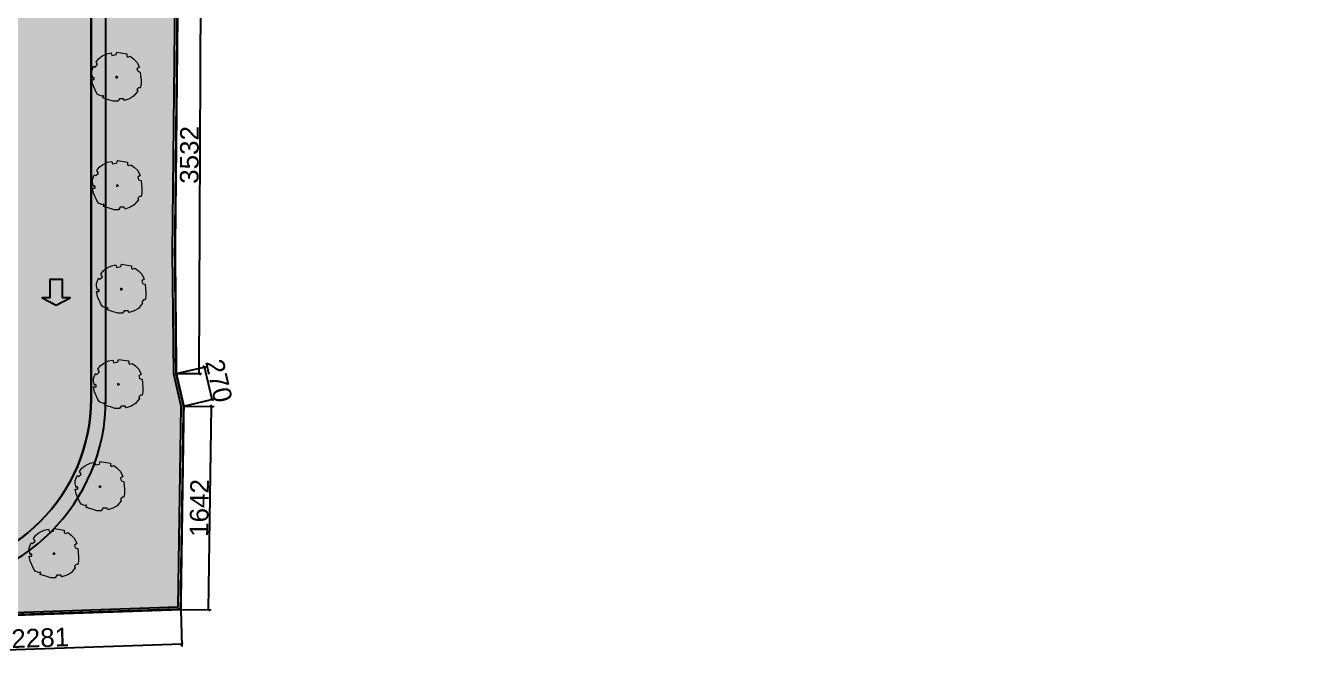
# Model space of a CAD drawing. Header units: inches. Extents: x 139 to 559, y -1 to 295.
# Drawn here: x 388.9 to 492.4, y 111.8 to 163.4 of the extents above; entities that cross this region are included whole.
import ezdxf

# ---------------------------------------------------------------- set-up
doc = ezdxf.new("R2010")
doc.units = ezdxf.units.IN
doc.header["$MEASUREMENT"] = 0
doc.layers.get('defpoints').update_dxf_attribs({"color": 1})
for name, color, linetype, lineweight in [('ARSIR', 31, 'Continuous', 5), ('ARSIR BETON', 8, 'Continuous', 5), ('ARSIR KOLOM', 8, 'Continuous', 13), ('DINDING2', 146, 'Continuous', 5), ('POHON', 98, 'Continuous', 5), ('RUMPUT', 93, 'Continuous', 0), ('u', 6, 'Continuous', 20)]:
    doc.layers.add(name, color=color, linetype=linetype, lineweight=lineweight)
for name, color, linetype in [('batas', 6, 'Continuous'), ('dinding', 3, 'Continuous'), ('LANTAI', 57, 'Continuous')]:
    doc.layers.add(name, color=color, linetype=linetype)
doc.styles.get("Standard").update_dxf_attribs({"font": 'arial.ttf'})
doc.dimstyles.new('sk-100 (SITE)', dxfattribs={"dimtxt": 1.5, "dimasz": 0.2, "dimexe": 0.2, "dimexo": 0, "dimgap": 0.1, "dimtad": 1, "dimdec": 0, "dimlfac": 100, "dimzin": 0, "dimdsep": 46, "dimtxsty": 'Standard', "dimblk": 'OBLIQUE', "dimcen": 0.09, "dimadec": 0, "dimazin": 0, "dimtfac": 1, "dimtdec": 0, "dimtofl": 0, "dimtmove": 0, "dimatfit": 3, "dimldrblk": 'OBLIQUE', "dimfxl": 1, "dimtolj": 1, "dimtzin": 0, "dimarcsym": 0})

# ---------------------------------------------------------------- blocks, each defined once
blk = doc.blocks.new('PHN-1')
at = {"linetype": 'Continuous'}
for points in [[(886.64, -157.76), (886.91, -158.37), (886.98, -158.77), (886.78, -158.77), (886.78, -158.9), (886.84, -158.97), (886.91, -158.9), (886.98, -159.24), (886.98, -159.44), (886.84, -159.85), (886.71, -159.78), (886.51, -159.98), (886.64, -160.19), (886.44, -160.46), (886.17, -160.66), (885.77, -160.86), (885.43, -160.93), (885.36, -160.72), (885.02, -160.79), (884.96, -160.99), (884.15, -160.86), (884.15, -160.66), (884.08, -160.59), (883.88, -160.66), (883.61, -160.46), (883.34, -160.19), (883.14, -159.78), (883.34, -159.65), (883.27, -159.44), (883.07, -159.38), (883, -158.7), (883, -158.37), (883.07, -158.1), (883.2, -158.1), (883.34, -157.96), (883.27, -157.83), (883.61, -157.42), (883.95, -157.22), (884.35, -157.08), (884.42, -157.22), (884.75, -157.22), (884.89, -157.02), (885.23, -157.02), (885.63, -157.15), (886.1, -157.29), (886.04, -157.42), (886.1, -157.49), (886.17, -157.42), (886.51, -157.56), (886.64, -157.76)], [(884.89, -158.97), (884.89, -158.97), (884.96, -158.9), (885.02, -158.9), (885.02, -158.97), (885.02, -159.04), (885.02, -159.04), (884.96, -159.04), (884.89, -158.97)]]:
    blk.add_lwpolyline(points, dxfattribs=at)
blk = doc.blocks.new('_Oblique')
at = {"color": 0, "linetype": 'ByBlock', "lineweight": -2}
blk.add_line((-0.5, -0.5), (0.5, 0.5), dxfattribs=at)
blk = doc.blocks.new('*D231')
at = {"layer": 'defpoints', "color": 0}
for p in [(401.46, 116.28), (378.66, 115.51), (401.55, 113.49)]:
    blk.add_point(p, dxfattribs=at)
at = {"layer": 'u', "color": 0, "lineweight": -2}
for p, q in [((401.46, 116.28), (401.56, 113.29)), ((378.66, 115.51), (378.76, 112.52)), ((378.75, 112.72), (401.55, 113.49))]:
    blk.add_line(p, q, dxfattribs=at)
at = {"layer": 'u', "color": 0, "lineweight": -2, "xscale": 0.2, "yscale": 0.2, "zscale": 0.2}
for p, rotation in [((378.75, 112.72), 181.9493144238297), ((401.55, 113.49), 1.94931442382969)]:
    blk.add_blockref('_Oblique', p, dxfattribs=dict(at, rotation=rotation))
at = {"layer": 'u', "color": 0, "insert": (390.12, 113.97), "char_height": 1.5, "attachment_point": 5, "rotation": 1.9493}
blk.add_mtext('\\A1;2281', dxfattribs=at)
blk = doc.blocks.new('*D232')
at = {"layer": 'defpoints', "color": 0}
for p in [(401.7, 132.7), (403.96, 132.67), (401.46, 116.28)]:
    blk.add_point(p, dxfattribs=at)
at = {"layer": 'u', "color": 0, "lineweight": -2}
for p, q in [((401.7, 132.7), (404.16, 132.66)), ((403.71, 116.25), (403.96, 132.67)), ((401.46, 116.28), (403.91, 116.25))]:
    blk.add_line(p, q, dxfattribs=at)
at = {"layer": 'u', "color": 0, "lineweight": -2, "xscale": 0.2, "yscale": 0.2, "zscale": 0.2}
for p, rotation in [((403.96, 132.67), 89.14844415146275), ((403.71, 116.25), 269.1484441514628)]:
    blk.add_blockref('_Oblique', p, dxfattribs=dict(at, rotation=rotation))
at = {"layer": 'u', "color": 0, "insert": (402.97, 124.47), "char_height": 1.5, "attachment_point": 5, "rotation": 89.1484}
blk.add_mtext('\\A1;1642', dxfattribs=at)
blk = doc.blocks.new('*D233')
at = {"layer": 'defpoints', "color": 0}
for p in [(403.39, 135.86), (401.1, 135.33), (401.7, 132.7)]:
    blk.add_point(p, dxfattribs=at)
at = {"layer": 'u', "color": 0, "lineweight": -2}
for p, q in [((401.1, 135.33), (403.59, 135.9)), ((404, 133.23), (403.39, 135.86)), ((401.7, 132.7), (404.19, 133.27))]:
    blk.add_line(p, q, dxfattribs=at)
at = {"layer": 'u', "color": 0, "lineweight": -2, "xscale": 0.2, "yscale": 0.2, "zscale": 0.2}
for p, rotation in [((403.39, 135.86), 102.9341411600431), ((404, 133.23), 282.9341411600431)]:
    blk.add_blockref('_Oblique', p, dxfattribs=dict(at, rotation=rotation))
at = {"layer": 'u', "color": 0, "insert": (404.54, 134.74), "char_height": 1.5, "attachment_point": 5, "rotation": 282.9341}
blk.add_mtext('\\A1;270', dxfattribs=at)
blk = doc.blocks.new('*D234')
at = {"layer": 'defpoints', "color": 0}
for p in [(401.26, 170.65), (403.12, 170.64), (401.1, 135.33)]:
    blk.add_point(p, dxfattribs=at)
at = {"layer": 'u', "color": 0, "lineweight": -2}
for p, q in [((401.26, 170.65), (403.32, 170.64)), ((402.95, 135.32), (403.12, 170.64)), ((401.1, 135.33), (403.15, 135.32))]:
    blk.add_line(p, q, dxfattribs=at)
at = {"layer": 'u', "color": 0, "lineweight": -2, "xscale": 0.2, "yscale": 0.2, "zscale": 0.2}
for p, rotation in [((403.12, 170.64), 89.73069543448035), ((402.95, 135.32), 269.7306954344804)]:
    blk.add_blockref('_Oblique', p, dxfattribs=dict(at, rotation=rotation))
at = {"layer": 'u', "color": 0, "insert": (402.17, 152.98), "char_height": 1.5, "attachment_point": 5, "rotation": 89.7307}
blk.add_mtext('\\A1;3532', dxfattribs=at)

msp = doc.modelspace()

# ---------------------------------------------------------------- hatches: boundary and pattern name
at = {"layer": 'ARSIR'}
h = msp.add_hatch(dxfattribs=at)
h.set_pattern_fill('AR-HBONE', color=256, scale=0.1, style=0)
h.set_pattern_definition([(48.3303, (269.9467, 118.0756), (-0.0328619, 0.5647301), [1.2, -0.4]), (138.3303, (270.2126, 118.37438), (-0.0328619, 0.5647301), [1.2, -0.4])])
edge = h.paths.add_edge_path()
edge.add_line((395.42, 171.6524), (394.22, 171.6524))
edge.add_line((394.22, 171.6524), (394.22, 133.2715))
edge.add_arc((380.22, 133.2715), 14, 270, 360, ccw=False)
edge.add_line((380.22, 119.2715), (283.2125, 119.2715))
edge.add_line((283.2125, 119.2715), (283.2125, 118.0715))
edge.add_line((283.2125, 118.0715), (380.22, 118.0715))
edge.add_arc((380.22, 133.2715), 15.2, 270, 360)
edge.add_line((395.42, 133.2715), (395.42, 171.6524))
at = {"layer": 'ARSIR BETON'}
h = msp.add_hatch(dxfattribs=at)
h.set_pattern_fill('AR-HBONE', color=256, scale=0.004, style=0)
h.set_pattern_definition([(45, (37.0798, 226.14725), (6e-17, 0.5747364), [1.2192, -0.4064]), (135, (37.36716, 226.4346), (6e-17, 0.5747364), [1.2192, -0.4064])])
edge = h.paths.add_edge_path()
edge.add_arc((191.2828, 190.0679), 14, 90, 180)
edge.add_line((177.2828, 190.0679), (177.2828, 133.2715))
edge.add_arc((191.2827, 133.2715), 14, 179.999916, 263.119193)
edge.add_line((189.6055, 119.3724), (189.6055, 112.3227))
edge.add_line((189.6055, 112.3227), (189.7055, 112.3227))
edge.add_line((189.7055, 112.3227), (189.7055, 112.2227))
edge.add_line((189.7055, 112.2227), (201.7055, 112.2227))
edge.add_line((201.7055, 112.2227), (201.7055, 119.2715))
edge.add_line((201.7055, 119.2715), (380.22, 119.2715))
edge.add_arc((380.22, 133.2715), 14, 270, 360)
edge.add_line((394.22, 133.2715), (394.22, 186.8365))
edge.add_arc((380.07, 186.8365), 14.15, 0.000016, 89.999984)
edge.add_line((380.07, 200.9865), (288.3873, 200.9865))
edge.add_arc((288.3873, 203.9865), 3, 180, 270, ccw=False)
edge.add_line((285.3873, 203.9865), (285.3986, 204.9823))
edge.add_line((285.3986, 204.9823), (271.3873, 205.1475))
edge.add_line((271.3873, 205.1475), (271.3873, 204.9086))
edge.add_arc((270.5466, 204.9086), 0.8408, 270, 359.999992, ccw=False)
edge.add_line((270.5466, 204.0679), (191.2828, 204.0679))
edge = h.paths.add_edge_path()
edge.add_line((191.2672, 197.9562), (265.7566, 197.9585))
edge.add_arc((265.7568, 189.203), 8.7555, 41.342998, 90.001695, ccw=False)
edge.add_line((272.3302, 194.9865), (332.5823, 194.9865))
edge.add_line((332.5823, 194.9865), (332.5823, 191.8715))
edge.add_line((332.5823, 191.8715), (340.1822, 191.8715))
edge.add_line((340.1822, 191.8715), (340.1822, 194.9865))
edge.add_line((340.1822, 194.9865), (380.07, 194.9865))
edge.add_arc((380.07, 186.8365), 8.15, 0, 89.999999, ccw=False)
edge.add_line((388.22, 186.8365), (388.22, 163.1715))
edge.add_line((388.22, 163.1715), (388.22, 157.7117))
edge.add_line((388.22, 157.7117), (388.22, 133.2715))
edge.add_arc((380.22, 133.2715), 8, -90, 0, ccw=False)
edge.add_line((380.22, 125.2715), (191.2828, 125.2715))
edge.add_arc((191.185, 133.1732), 7.9023, 180.123168, 270.70845, ccw=False)
edge.add_line((183.2828, 133.1562), (183.2675, 189.9541))
edge.add_arc((191.2675, 189.9563), 8, 90.001695, 180.015414, ccw=False)
at = {"layer": 'ARSIR KOLOM'}
msp.add_hatch(color=256, dxfattribs=at).paths.add_polyline_path([(391.3969, 140.8574), (392.5245, 141.4398), (391.9061, 141.4398), (391.9061, 142.9178), (390.8876, 142.9178), (390.8876, 141.4398), (390.2693, 141.4398)])
at = {"layer": 'RUMPUT'}
h = msp.add_hatch(dxfattribs=at)
h.set_pattern_fill('GRASS', color=256, scale=0.03, angle=356.669688, style=0)
h.set_pattern_definition([(86.66969, (37.0798, 226.14725), (-0.5066041, 0.569206), [0.142875, -0.934755]), (41.66969, (37.0798, 226.14725), (-0.5066045, 0.5692064), [0.142875, -0.619125]), (131.66969, (37.0798, 226.14725), (-0.5692064, -0.5066045), [0.142875, -0.619125])])
edge = h.paths.add_edge_path()
edge.add_line((394.22, 171.6524), (402.698, 171.6524))
edge.add_line((402.698, 171.6524), (406.8633, 171.9326))
edge.add_line((406.8633, 171.9326), (407.1349, 173.6574))
edge.add_line((407.1349, 173.6574), (416.4205, 172.1948))
edge.add_line((416.4205, 172.1948), (417.0895, 176.4425))
edge.add_line((417.0895, 176.4425), (434.0908, 173.7645))
edge.add_line((434.0908, 173.7645), (442.2259, 174.3118))
edge.add_line((442.2259, 174.3118), (445.141, 192.7643))
edge.add_line((445.141, 192.7643), (418.5729, 196.9616))
edge.add_line((418.5729, 196.9616), (402.3997, 199.5091))
edge.add_line((402.3997, 199.5091), (401.9329, 196.5456))
edge.add_line((401.9329, 196.5456), (390.18, 198.3869))
edge.add_arc((380.07, 186.8365), 15.35, 48.804366, 90)
edge.add_line((380.07, 202.1865), (288.3873, 202.1865))
edge.add_arc((288.3873, 203.9865), 1.8, 180, 270, ccw=False)
edge.add_line((286.5873, 203.9865), (286.5873, 204.7646))
edge.add_line((286.5873, 204.7646), (489.7232, 202.4653))
edge.add_line((489.7232, 202.4653), (489.009, 190.7748))
edge.add_line((489.009, 190.7748), (447.5074, 192.7549))
edge.add_line((447.5074, 192.7549), (448.3956, 174.0667))
edge.add_line((448.3956, 174.0667), (421.3302, 172.0652))
edge.add_line((421.3302, 172.0652), (401.0645, 170.836))
edge.add_line((401.0645, 170.836), (400.9341, 157.9843))
edge.add_line((400.9341, 157.9843), (400.8036, 145.1327))
edge.add_line((400.8036, 145.1327), (400.9017, 135.2859))
edge.add_line((400.9017, 135.2859), (401.5003, 132.6794))
edge.add_line((401.5003, 132.6794), (401.2595, 116.478))
edge.add_line((401.2595, 116.478), (378.6535, 115.7086))
edge.add_line((378.6535, 115.7086), (368.9216, 115.7377))
edge.add_line((368.9216, 115.7377), (346.0892, 112.9076))
edge.add_line((346.0892, 112.9076), (341.1309, 112.1001))
edge.add_line((341.1309, 112.1001), (333.7244, 111.8362))
edge.add_line((333.7244, 111.8362), (331.0738, 112.2718))
edge.add_line((331.0738, 112.2718), (324.3803, 115.2754))
edge.add_line((324.3803, 115.2754), (321.6092, 115.9684))
edge.add_line((321.6092, 115.9684), (289.1333, 113.6571))
edge.add_line((289.1333, 113.6571), (289.1333, 118.0715))
edge.add_line((289.1333, 118.0715), (380.22, 118.0715))
edge.add_arc((380.22, 133.2715), 15.2, 270, 360)
edge.add_line((395.42, 133.2715), (395.42, 171.6524))

# ---------------------------------------------------------------- linework, layer by layer
msp.add_lwpolyline([(391.3969, 140.8574), (392.5245, 141.4398), (391.9061, 141.4398), (391.9061, 142.9178), (390.8876, 142.9178), (390.8876, 141.4398), (390.2693, 141.4398)], close=True)
at = {"layer": 'batas', "const_width": 0.2}
msp.add_lwpolyline([(378.6566, 115.5086), (401.4566, 116.2846), (401.7006, 132.7006), (401.0966, 135.3306), (401.0036, 145.1326), (401.2626, 170.6476), (421.3436, 171.8656), (448.6046, 173.8816), (447.7176, 192.5446), (489.1966, 190.5656), (490.3046, 208.7036), (490.3946, 217.6566), (491.4866, 222.4576), (492.3266, 247.0256)], dxfattribs=at)
at = {"layer": 'dinding'}
msp.add_lwpolyline([(378.6535, 115.7086), (401.2595, 116.478), (401.5003, 132.6794), (400.8968, 135.307), (400.8036, 145.1327), (401.0645, 170.836), (421.3302, 172.0652), (448.3956, 174.0667), (447.5074, 192.7549), (489.009, 190.7748), (489.7232, 202.4653), (286.5873, 204.7646)], dxfattribs=at)
msp.add_lwpolyline([(378.6535, 115.7086), (401.2595, 116.478), (401.5003, 132.6794), (400.8968, 135.307), (400.8036, 145.1327), (401.0645, 170.836), (421.3302, 172.0652), (448.3956, 174.0667), (447.5074, 192.7549), (489.009, 190.7748), (489.7232, 202.4653), (286.5873, 204.7646)], dxfattribs=at)
at = {"layer": 'DINDING2'}
msp.add_lwpolyline([(286.5873, 204.7646), (489.7232, 202.4653), (489.009, 190.7748), (447.5074, 192.7549), (448.3956, 174.0667), (421.3302, 172.0652), (401.0645, 170.836), (400.9341, 157.9843), (400.8036, 145.1327), (400.9017, 135.2859), (401.5003, 132.6794), (401.2595, 116.478), (378.6535, 115.7086)], dxfattribs=at)
msp.add_lwpolyline([(380.22, 118.0715, 0.41421356), (395.42, 133.2715), (395.42, 171.6524)], format="xyb", dxfattribs=at)
at = {"layer": 'LANTAI'}
for points in [[(191.2828, 204.0679, 0.41421356), (177.2828, 190.0679), (177.2828, 133.2715, 0.37946137), (189.6055, 119.3724), (189.6055, 112.3227), (189.7055, 112.3227), (189.7055, 112.2227), (201.7055, 112.2227), (201.7055, 119.2715), (380.22, 119.2715, 0.41421356), (394.22, 133.2715), (394.22, 186.8365, 0.4142134), (380.07, 200.9865), (288.3873, 200.9865, -0.41421356), (285.3873, 203.9865), (285.3986, 204.9823), (271.3873, 205.1475), (271.3873, 204.9086, -0.41421352), (270.5466, 204.0679), (191.2828, 204.0679)], [(395.42, 171.6524), (394.22, 171.6524), (394.22, 133.2715, -0.41421356), (380.22, 119.2715), (283.2125, 119.2715), (283.2125, 118.0715), (380.22, 118.0715, 0.41421356), (395.42, 133.2715), (395.42, 171.6524)]]:
    msp.add_lwpolyline(points, format="xyb", dxfattribs=at)

# ---------------------------------------------------------------- block references
at = {"layer": 'POHON', "rotation": 180.0000000000147}
for p in [(1281.2646, 0.2944), (1281.3272, -8.4683), (1281.6515, -16.8307), (1281.4106, -24.5209), (1279.932, -32.7723), (1276.2155, -38.1861)]:
    msp.add_blockref('PHN-1', p, dxfattribs=at)

# ---------------------------------------------------------------- dimensions: what is measured, and where the dimension line sits
at = {"layer": 'u'}
for p1, p2, distance, picture, middle in [((401.0966, 135.3306), (401.2626, 170.6476), -1.8532, '*D234', (402.1665, 152.9845)), ((401.4566, 116.2846), (401.7006, 132.7006), -2.2556, '*D232', (402.9683, 124.472)), ((378.6566, 115.5086), (401.4566, 116.2846), -2.7945, '*D231', (390.1222, 113.9691))]:
    dim = msp.add_aligned_dim(p1=p1, p2=p2, distance=distance, dimstyle='sk-100 (SITE)', dxfattribs=at)
    dim.commit()
    dim.dimension.update_dxf_attribs({"geometry": picture, "text_midpoint": middle})
dim = msp.add_linear_dim(base=(403.3937, 135.8582), p1=(401.7006, 132.7006), p2=(401.0966, 135.3306), angle=102.934141, dimstyle='sk-100 (SITE)', dxfattribs=at)
dim.commit()
dim.dimension.update_dxf_attribs({"geometry": '*D233', "text_midpoint": (403.6957, 134.5432), "dimtype": 161})

doc.saveas('drawing.dxf')
